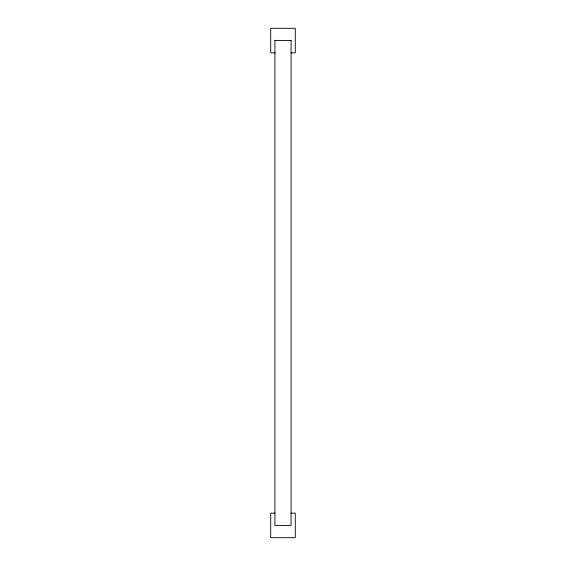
<?xml version="1.0" encoding="UTF-8"?>
<svg xmlns="http://www.w3.org/2000/svg" width="566" height="566" viewBox="0 0 566 566"><rect width="100%" height="100%" fill="white"/><g stroke="black" fill="none" stroke-linecap="round" stroke-linejoin="round"><path stroke-width="0.85" d="M274.92 40.582L291.08 40.582M275.104 52.864L270.718 52.864L270.718 28.3L295.282 28.3L295.282 52.864L290.896 52.864M275.104 513.136L270.718 513.136L270.718 537.7L295.282 537.7L295.282 513.136L290.896 513.136M291.08 40.144L291.08 525.418L274.92 525.418L274.92 40.144"/></g></svg>
